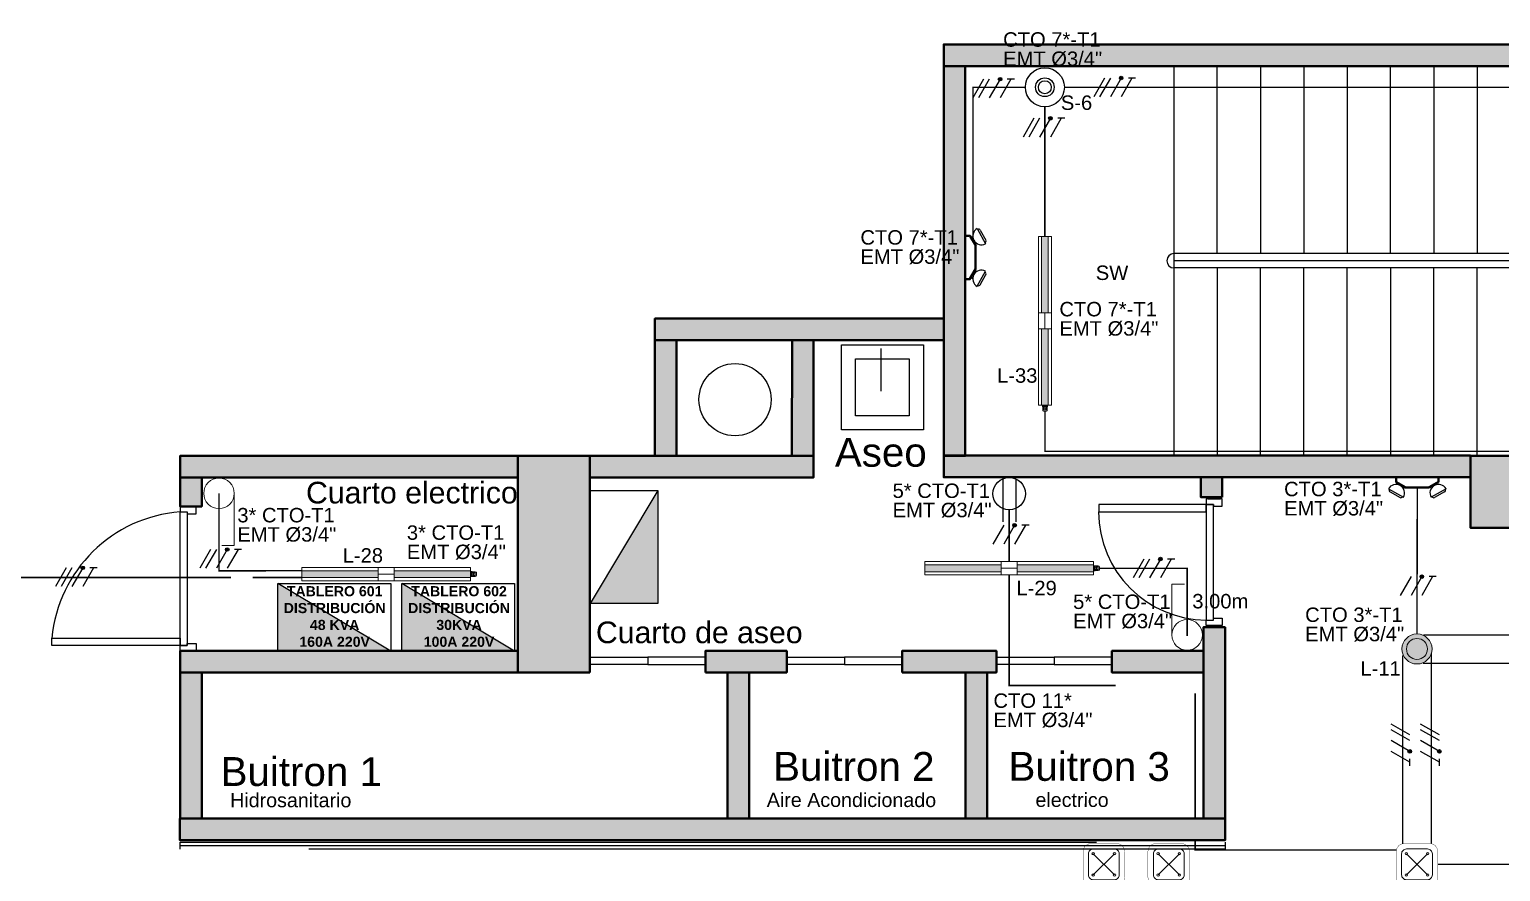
# Model space of a CAD drawing. Header units: metres. Extents: x -692 to 1029, y -233 to 3386.
# Drawn here: x 672.57 to 682.77, y 2480.74 to 2486.57 of the extents above; entities that cross this region are included whole.
import ezdxf
from ezdxf.lldxf.tags import DXFTag

# ---------------------------------------------------------------- set-up
doc = ezdxf.new("R2010")
doc.units = ezdxf.units.M
for name, pattern in [('CENTER2', [28.575, 19.05, -3.175, 3.175, -3.175]), ('CONTINUA', [0]), ('HIDDEN', [9.525, 6.35, -3.175]), ('LÍNEAS_OCULTASX2', [0.75, 0.5, -0.25])]:
    doc.linetypes.add(name, pattern=pattern)
for name, color, linetype in [('-ALAMBRADO', 7, 'Continuous'), ('-CN-GYD-ILUMINACION-EM', 1, 'Continuous'), ('-CN-GYD-TEXTOS', 7, 'Continuous'), ('1amobla', 253, 'Continuous'), ('AMOBLAMIENTO', 252, 'Continuous'), ('AREA PARQUEO', 253, 'Continuous'), ('CAJA DE PASO', 86, 'Continuous'), ('F-2', 253, 'Continuous'), ('GG_PISO 5', 8, 'Continuous'), ('LUMINARIA DE EMERGENCIA', 1, 'Continuous'), ('LUMINARIA LED CIRCULAR', 7, 'Continuous'), ('LUZ LED INDIRECTA', 7, 'Continuous'), ('MUEBLE', 253, 'Continuous'), ('SENSOR MOVIMIENTO', 3, 'Continuous'), ('T', 1, 'Continuous'), ('TB', 7, 'Continuous')]:
    doc.layers.add(name, color=color, linetype=linetype)
for name, color, linetype, lineweight in [('-CN-GYD-LUMINARIA LED HERMETICA', 1, 'Continuous', 5), ('-CN-GYD-TUBERÍA ILUMINACION', 5, 'Continuous', 18), ('-CN-GYD-TUBERÍA TOMACORRIENTE PVC', 86, 'Continuous', 18), ('-CN-INTERRUPTORES DE PARED', 3, 'Continuous', 20), ('_TEXTO', 7, 'Continuous', 9), ('Estructura', 250, 'Continuous', 40), ('TEXTOS', 250, 'Continuous', 20), ('Textos 1', 7, 'Continuous', 25)]:
    doc.layers.add(name, color=color, linetype=linetype, lineweight=lineweight)
for name, color, linetype, true_color in [('A-HATCH CONCRETO', 7, 'Continuous', 0xa8a8a8), ('HACHTCOLUMNA', 7, 'Continuous', 0x5c5c5c), ('JCA_HATCH 254', 7, 'Continuous', 0xc4c4c4)]:
    doc.layers.add(name, color=color, linetype=linetype, true_color=true_color)
doc.layers.add('DIM-25', color=253, linetype='Continuous', plot=False)
doc.layers.add('Muro', color=7, linetype='Continuous', lineweight=40, true_color=0x2e2e2e)
doc.styles.add('GYD', font='arial.ttf', dxfattribs={"height": 2.5})
doc.styles.get("Standard").update_dxf_attribs({"font": 'arial.ttf'})
tags = doc.linetypes.add('EMT_LINE', pattern='A,0.5,-0.2,["EMT",Standard,S=0.1,R=0,X=-0.1,Y=-0.05],-0.25', length=0.95).pattern_tags.tags
tags[6] = DXFTag(74, 10)
pattern_1 = [(180, (4.985, -38.812), (-6.00631, -10.40324), [1.50158, -10.51105]), (270, (4.2344, -38.812), (6.00631, -10.40324), [0.75079, -20.05569]), (270, (4.047, -38.812), (6.00631, -10.40324), [0.60063, -20.20584]), (270, (4.422, -38.812), (6.00631, -10.40324), [0.60063, -20.20584]), (240, (3.859, -38.812), (6.00631, -10.40324), [0.4805, -11.53212]), (300, (4.61, -38.812), (12.01262, -4e-09), [0.4805, -11.53212])]

# ---------------------------------------------------------------- blocks, each defined once
blk = doc.blocks.new('2x')
at = {"layer": '-ALAMBRADO'}
h = blk.add_hatch(color=256, dxfattribs=at)
edge = h.paths.add_edge_path()
edge.add_arc((0.075, 0.13), 0.025, 0, 360)
for p, q in [((-0.075, 0.13), (-0.225, -0.13)), ((0.075, 0.13), (-0.075, -0.13)), ((0.225, 0.13), (0.075, -0.13))]:
    blk.add_line(p, q, dxfattribs=at)
blk.add_lwpolyline([(0.275, 0.13), (0.175, 0.13)], dxfattribs=at)
blk.add_circle((0.075, 0.13), 0.025, dxfattribs=at)
blk = doc.blocks.new('*U28')
at = {"layer": '-ALAMBRADO'}
blk.add_blockref('2x', (0, 0), dxfattribs=at)
blk = doc.blocks.new('Caja de paso')
at = {"layer": '-CN-GYD-TUBERÍA TOMACORRIENTE PVC', "const_width": 0.00173}
blk.add_lwpolyline([(-0.1111, 0.0667), (-0.1111, -0.0667, 0.414214), (-0.0667, -0.1111), (0.0667, -0.1111, 0.414214), (0.1111, -0.0667), (0.1111, 0.0667, 0.414214), (0.0667, 0.1111), (-0.0667, 0.1111, 0.414214)], format="xyb", close=True, dxfattribs=at)
at = {"layer": '-CN-GYD-TUBERÍA TOMACORRIENTE PVC'}
blk.add_lwpolyline([(-0.0566, -0.0819), (0.0566, -0.0819, 0.414214), (0.0819, -0.0566), (0.0819, 0.0566, 0.414214), (0.0566, 0.0819), (-0.0566, 0.0819, 0.414214), (-0.0819, 0.0566), (-0.0819, -0.0566, 0.414214)], format="xyb", close=True, dxfattribs=at)
at = {"layer": '-CN-GYD-TUBERÍA TOMACORRIENTE PVC', "linetype": 'LÍNEAS_OCULTASX2'}
for points in [[(-0.0566, 0.0566), (0.0566, -0.0566)], [(0.0566, 0.0566), (-0.0566, -0.0566)]]:
    blk.add_lwpolyline(points, dxfattribs=at)
at = {"layer": '-CN-GYD-TUBERÍA TOMACORRIENTE PVC'}
for centre in [(-0.0566, 0.0566), (0.0566, 0.0566), (-0.0566, -0.0566), (0.0566, -0.0566)]:
    blk.add_circle(centre, 0.00665, dxfattribs=at)
blk = doc.blocks.new('t')
at = {"layer": 'T'}
for p, q in [((0.0063, 0.03), (0.2042, 0.03)), ((0.0063, -0.03), (0.2042, -0.03))]:
    blk.add_line(p, q, dxfattribs=at)
blk.add_circle((0.075, 0), 0.075, dxfattribs=at)
blk = doc.blocks.new('*U35')
at = {"layer": '-CN-GYD-ILUMINACION-EM', "ltscale": 0.3}
for p, q in [((-145, 270), (-200, 170)), ((-114, 285), (-197, 136)), ((-119, 277), (-119, 277)), ((-193, 144), (-193, 144)), ((-114, -285), (-197, -136)), ((-193, -144), (-193, -144)), ((-145, -270), (-200, -170)), ((-119, -277), (-119, -277))]:
    blk.add_line(p, q, dxfattribs=at)
at = {"layer": '-CN-GYD-ILUMINACION-EM'}
for p, q in [((0, 217), (-46, 217)), ((0, 207), (-40, 207)), ((0, -217), (0, 217)), ((-104, 116), (-104, -116)), ((-94, 114), (-94, -114)), ((-46, -217), (0, -217)), ((-40, -207), (0, -207))]:
    blk.add_line(p, q, dxfattribs=at)
for points in [[(-46, 217), (-104, 116)], [(-40, 207), (-94, 114)], [(-56, 199), (-70, 208)], [(-96, 130), (-110, 138)], [(-96, -130), (-110, -138)], [(-46, -217), (-104, -116)], [(-40, -207), (-94, -114)], [(-56, -199), (-70, -208)]]:
    blk.add_lwpolyline(points, dxfattribs=at)
at = {"layer": '-CN-GYD-ILUMINACION-EM', "ltscale": 0.3}
for centre, radius, start, end in [((-183, 161), 19.1, 150.9715, 240.9715), ((-156, 211), 85.5, 240.9715, 60.9715), ((-128, 260), 19.1, 60.9715, 150.9715), ((-183, -161), 19.1, 119.0285, 209.0285), ((-156, -211), 85.5, 299.0285, 119.0285), ((-128, -260), 19.1, 209.0285, 299.0285)]:
    blk.add_arc(centre, radius, start, end, dxfattribs=at)
at = {"layer": '-CN-GYD-TEXTOS', "style": 'GYD'}
blk.add_attdef('5', (-68, -406), '', height=125, rotation=90, dxfattribs=at)
blk = doc.blocks.new('TB')
at = {"layer": 'TB'}
h = blk.add_hatch(color=256, dxfattribs=at)
h.dxf.hatch_style = 1
h.paths.add_polyline_path([(0.1564, 0), (-0.1564, 0.1562), (-0.1564, 0)])
blk.add_lwpolyline([(-0.1564, 0.1562), (0.1564, 0.1562), (0.1564, 0), (-0.1564, 0)], close=True, dxfattribs=at)
blk.add_lwpolyline([(0.1564, 0), (-0.1564, 0.1562)], dxfattribs=at)
blk = doc.blocks.new('LUMINARIA HERMETICA 40W')
h = blk.add_hatch()
h.set_pattern_fill('SWAMP', color=252, scale=0.472938, angle=180)
h.set_pattern_definition(pattern_1)
h.paths.add_polyline_path([(-24, 55), (23, 55), (23, 585), (-24, 585)])
h = blk.add_hatch()
h.set_pattern_fill('SWAMP', color=252, scale=0.472938, angle=180)
h.set_pattern_definition(pattern_1)
h.paths.add_polyline_path([(-24, -585), (23, -585), (23, -55), (-24, -55)])
at = {"layer": '-CN-INTERRUPTORES DE PARED', "color": 1, "extrusion": (0, 0, -1)}
for p, q in [((-46, 585), (46, 585)), ((-46, 55), (-46, 585)), ((46, 585), (46, 559)), ((46, 559), (46, 55)), ((-46, -559), (-46, -55)), ((46, -55), (46, -585)), ((-46, -585), (-46, -559)), ((46, -585), (-46, -585))]:
    blk.add_line(p, q, dxfattribs=at)
at = {"layer": '-CN-INTERRUPTORES DE PARED', "color": 1}
for p, q in [((46, 55), (-46, 55)), ((0, 55), (0, -55)), ((46, -55), (46, 55)), ((-46, -55), (46, -55)), ((-16, -587), (-17, -588)), ((-17, -588), (-17, -589)), ((-17, -589), (-17, -595)), ((-17, -595), (-12, -595)), ((-15, -587), (-16, -587)), ((-12, -596), (-16, -596)), ((-16, -596), (-16, -604)), ((-16, -604), (-12, -604)), ((-16, -605), (-16, -615)), ((-12, -605), (-16, -605)), ((-13, -587), (-15, -587)), ((-13, -587), (-13, -585)), ((-13, -585), (0, -585)), ((-12, -588), (-13, -587)), ((0, -587), (-13, -587)), ((-11, -589), (-12, -588)), ((-12, -595), (-12, -596)), ((-12, -604), (-12, -605)), ((-8, -588), (-11, -589)), ((-7, -588), (-8, -588)), ((-3, -587), (-7, -588)), ((0, -587), (-3, -587)), ((13, -585), (0, -585)), ((0, -587), (3, -587)), ((0, -587), (13, -587)), ((3, -587), (7, -588)), ((7, -588), (8, -588)), ((8, -588), (11, -589)), ((11, -589), (12, -588)), ((12, -588), (13, -587)), ((17, -595), (12, -595)), ((12, -595), (12, -596)), ((12, -596), (16, -596)), ((16, -604), (12, -604)), ((12, -604), (12, -605)), ((12, -605), (16, -605)), ((13, -587), (13, -585)), ((13, -587), (15, -587)), ((15, -587), (16, -587)), ((16, -587), (17, -588)), ((16, -596), (16, -604)), ((16, -605), (16, -615)), ((17, -588), (17, -589)), ((17, -589), (17, -595)), ((-16, -615), (-14, -617)), ((-14, -617), (-14, -621)), ((-14, -621), (-14, -623)), ((-14, -623), (-11, -626)), ((-11, -626), (0, -626)), ((11, -626), (0, -626)), ((14, -623), (11, -626)), ((16, -615), (14, -617)), ((14, -617), (14, -621)), ((14, -621), (14, -623))]:
    blk.add_line(p, q, dxfattribs=at)
for points in [[(-46, 55), (-46, -55)], [(-17, -594), (-11, -594), (-8, -594), (0, -594)], [(-12, -595), (0, -595)], [(-12, -596), (0, -596)], [(-12, -604), (0, -604)], [(-12, -605), (0, -605)], [(-11, -589), (-11, -595)], [(-7, -605), (-7, -615), (-9, -615), (-9, -605)], [(-8, -588), (-8, -595)], [(-8, -604), (-8, -596)], [(17, -594), (11, -594), (8, -594), (0, -594)], [(12, -595), (0, -595)], [(12, -596), (0, -596)], [(12, -604), (0, -604)], [(12, -605), (0, -605)], [(7, -605), (7, -615), (9, -615), (9, -605)], [(8, -588), (8, -595)], [(8, -604), (8, -596)], [(11, -589), (11, -595)], [(-14, -617), (0, -617)], [(-9, -615), (-11, -617)], [(-7, -615), (-4, -617)], [(14, -617), (0, -617)], [(7, -615), (4, -617)], [(9, -615), (11, -617)]]:
    blk.add_lwpolyline(points, dxfattribs=at)
at = {"color": 1}
for points in [[(23, 55), (-24, 55), (-24, 585), (23, 585)], [(23, -585), (-24, -585), (-24, -55), (23, -55)]]:
    blk.add_lwpolyline(points, close=True, dxfattribs=at)
blk = doc.blocks.new('Sensor 360º_')
at = {"layer": 'SENSOR MOVIMIENTO'}
for radius in [0.1126, 0.054, 0.0375]:
    blk.add_circle((0, 0), radius, dxfattribs=at)
blk = doc.blocks.new('3x')
at = {"layer": '-ALAMBRADO'}
h = blk.add_hatch(color=256, dxfattribs=at)
edge = h.paths.add_edge_path()
edge.add_arc((0.078, 0.13), 0.025, 0, 360)
for p, q in [((-0.152, 0.13), (-0.302, -0.13)), ((-0.072, 0.13), (-0.222, -0.13)), ((0.078, 0.13), (-0.072, -0.13)), ((0.228, 0.13), (0.078, -0.13))]:
    blk.add_line(p, q, dxfattribs=at)
blk.add_lwpolyline([(0.278, 0.13), (0.178, 0.13)], dxfattribs=at)
blk.add_circle((0.078, 0.13), 0.025, dxfattribs=at)
blk = doc.blocks.new('*U29')
at = {"layer": '-ALAMBRADO'}
blk.add_blockref('3x', (0, 0), dxfattribs=at)
blk = doc.blocks.new('OJO DE BUEY 12W')
at = {"layer": 'JCA_HATCH 254', "transparency": 33554687}
h = blk.add_hatch(color=256, dxfattribs=at)
h.dxf.hatch_style = 1
h.paths.add_polyline_path([(-104, 0, 1), (104, 0, 1)])
h.paths.add_polyline_path([(73, 0, -1), (-73, 0, -1)], flags=16)
at = {"layer": 'LUMINARIA LED CIRCULAR', "linetype": 'EMT_LINE', "lineweight": 5, "ltscale": 10}
h = blk.add_hatch(color=256, dxfattribs=at)
h.dxf.hatch_style = 1
h.set_gradient(color1=(147, 149, 152), color2=(248, 246, 176), name='SPHERICAL')
edge = h.paths.add_edge_path()
edge.add_arc((0, 0), 72.7, 0, 360)
at = {"layer": 'LUMINARIA LED CIRCULAR', "linetype": 'Continuous', "lineweight": 5, "ltscale": 10}
for radius in [104, 72.7]:
    blk.add_circle((0, 0), radius, dxfattribs=at)
blk = doc.blocks.new('Est etapa 3 torre')
at = {"layer": 'HACHTCOLUMNA'}
h = blk.add_hatch(color=256, dxfattribs=at)
h.paths.add_polyline_path([(1123.55, -5959.124), (1123.05, -5959.124), (1123.05, -5957.624), (1123.55, -5957.624)])
h.paths.add_polyline_path([(1116.05, -5959.124), (1115.55, -5959.124), (1115.55, -5957.624), (1116.05, -5957.624)])
h.paths.add_polyline_path([(1139.548, -5959.124), (1139.048, -5959.124), (1139.048, -5957.624), (1139.548, -5957.624)])
h.paths.add_polyline_path([(1132.05, -5959.124), (1131.55, -5959.124), (1131.55, -5957.624), (1132.05, -5957.624)])
h.paths.add_polyline_path([(1140.048, -5967.649), (1140.048, -5968.149), (1138.548, -5968.149), (1138.548, -5967.649)])
h.paths.add_polyline_path([(1124.05, -5967.649), (1124.05, -5968.149), (1122.55, -5968.149), (1122.55, -5967.649)])
h.paths.add_polyline_path([(1131.05, -5967.649), (1131.05, -5968.149), (1132.55, -5968.149), (1132.55, -5967.649)])
h.paths.add_polyline_path([(1115.05, -5967.649), (1115.05, -5968.149), (1116.55, -5968.149), (1116.55, -5967.649)])
h.paths.add_polyline_path([(1140.048, -5975.649), (1140.048, -5976.149), (1138.548, -5976.149), (1138.548, -5975.649)])
h.paths.add_polyline_path([(1124.05, -5975.649), (1124.05, -5976.149), (1122.55, -5976.149), (1122.55, -5975.649)])
h.paths.add_polyline_path([(1131.05, -5975.649), (1131.05, -5976.149), (1132.55, -5976.149), (1132.55, -5975.649)])
h.paths.add_polyline_path([(1115.05, -5975.649), (1115.05, -5976.149), (1116.55, -5976.149), (1116.55, -5975.649)])
h.paths.add_polyline_path([(1140.048, -5985.749), (1140.048, -5986.249), (1138.548, -5986.249), (1138.548, -5985.749)])
h.paths.add_polyline_path([(1124.05, -5985.749), (1124.05, -5986.249), (1122.55, -5986.249), (1122.55, -5985.749)])
h.paths.add_polyline_path([(1131.05, -5985.749), (1131.05, -5986.249), (1132.55, -5986.249), (1132.55, -5985.749)])
h.paths.add_polyline_path([(1115.05, -5985.749), (1115.05, -5986.249), (1116.55, -5986.249), (1116.55, -5985.749)])
h.paths.add_polyline_path([(1140.048, -5993.749), (1140.048, -5994.249), (1138.548, -5994.249), (1138.548, -5993.749)])
h.paths.add_polyline_path([(1124.05, -5993.749), (1124.05, -5994.249), (1122.55, -5994.249), (1122.55, -5993.749)])
h.paths.add_polyline_path([(1131.05, -5993.749), (1131.05, -5994.249), (1132.55, -5994.249), (1132.55, -5993.749)])
h.paths.add_polyline_path([(1115.05, -5993.749), (1115.05, -5994.249), (1116.55, -5994.249), (1116.55, -5993.749)])
h.paths.add_polyline_path([(1132.05, -6003.426), (1131.55, -6003.426), (1131.55, -6004.922), (1132.05, -6004.922)])
h.paths.add_polyline_path([(1138.153, -6003.424), (1139.653, -6003.424), (1139.653, -6003.924), (1138.153, -6003.924)])
h.paths.add_polyline_path([(1116.05, -6004.924), (1116.05, -6003.424), (1115.55, -6003.424), (1115.55, -6004.924)])
h.paths.add_polyline_path([(1123.55, -6004.924), (1123.55, -6003.424), (1123.05, -6003.424), (1123.05, -6004.924)])
h.paths.add_polyline_path([(1139.048, -6011.949), (1139.048, -6009.549), (1139.548, -6009.549), (1139.548, -6011.949)])
h.paths.add_polyline_path([(1131.55, -6009.549), (1131.55, -6011.949), (1132.05, -6011.949), (1132.05, -6009.549)])
h.paths.add_polyline_path([(1123.05, -6009.549), (1123.05, -6011.949), (1123.55, -6011.949), (1123.55, -6009.549)])
h.paths.add_polyline_path([(1116.05, -6009.549), (1116.05, -6011.949), (1115.55, -6011.949), (1115.55, -6009.549)])
at = {"layer": 'Estructura'}
for points in [[(1132.05, -6004.924), (1132.05, -6003.424), (1131.55, -6003.424), (1131.55, -6004.924)], [(1138.153, -6003.424), (1139.653, -6003.424), (1139.653, -6003.924), (1138.153, -6003.924)]]:
    blk.add_lwpolyline(points, close=True, dxfattribs=at)
blk = doc.blocks.new('A$Cd6926946')
at = {"layer": '1amobla', "linetype": 'Continuous', "ltscale": 0.2}
h = blk.add_hatch(color=256, dxfattribs=at)
h.dxf.hatch_style = 1
h.paths.add_polyline_path([(11.794, 8.675), (11.794, 8.525), (12.142, 8.525), (12.142, 8.675)])
h.paths.add_polyline_path([(12.142, 8.675), (12.292, 8.675), (12.292, 7.324), (12.142, 7.324)])
h.paths.add_polyline_path([(14.853, 7.174), (14.853, 7.324), (11.794, 7.324), (11.794, 7.174)])
h.paths.add_polyline_path([(11.444, 2.55), (11.444, 7.175), (11.294, 7.175), (11.294, 2.915), (11.294, 2.55)])
h.paths.add_polyline_path([(14.853, 3.999), (14.703, 3.999), (14.703, 7.174), (14.853, 7.174)])
h.paths.add_polyline_path([(13.453, 4.149), (13.453, 2.46), (13.803, 2.46), (13.803, 2.61), (13.604, 2.61), (13.603, 4.149)])
h.paths.add_polyline_path([(14.853, 2.61), (14.703, 2.61), (14.703, 1.96), (14.853, 1.96)])
h.paths.add_polyline_path([(14.703, 2.46), (14.703, 2.46), (14.703, 2.61), (14.703, 2.61)], flags=16)
h.paths.add_polyline_path([(11.294, 0.115), (14.853, 0.115), (14.853, 0.265), (11.794, 0.265), (11.794, 0.15), (11.294, 0.15)])
h.paths.add_polyline_path([(14.703, 0.76), (14.703, 0.265), (14.853, 0.265), (14.853, 0.76)])
h.paths.add_polyline_path([(18.169, 2.61), (18.169, 2.46), (17.603, 2.46), (17.603, 0.095), (17.452, 0.095), (17.452, 2.61)])
h.paths.add_polyline_path([(20.721, 2.61), (20.721, 2.46), (20.294, 2.46), (20.294, 2.55), (19.794, 2.55), (19.794, 2.46), (19.369, 2.46), (19.369, 2.61)])
h.paths.add_polyline_path([(17.603, 0.095), (24.645, 0.095), (24.645, 0.248), (17.603, 0.248)])
h.paths.add_polyline_path([(22.921, 2.61), (22.921, 2.46), (21.921, 2.46), (21.921, 2.61)])
h.paths.add_polyline_path([(22.346, 0.248), (22.496, 0.248), (22.496, 2.46), (22.346, 2.46), (22.346, 2.462), (22.346, 0.248), (22.346, 0.248)])
h.paths.add_polyline_path([(24.121, 2.61), (24.121, 2.46), (24.645, 2.46), (24.645, 0.095), (24.795, 0.095), (24.795, 2.61)])
h.paths.add_polyline_path([(27.791, 0.25), (31.592, 0.25), (31.592, 0.1), (27.791, 0.1)])
h.paths.add_polyline_path([(27.241, 0.1), (27.241, 2.55), (27.291, 2.55), (27.291, 0.15), (27.791, 0.15), (27.791, 0.1)])
h.paths.add_polyline_path([(31.026, 1.754), (31.026, 0.25), (30.876, 0.25), (30.876, 1.754)])
h.paths.add_polyline_path([(31.026, 1.754), (31.442, 1.754), (31.442, 1.604), (31.026, 1.604)])
h.paths.add_polyline_path([(31.592, 1.754), (31.592, 0.25), (31.442, 0.25), (31.442, 1.754)])
h.paths.add_polyline_path([(28.291, 4.069), (31.442, 4.07), (31.442, 3.919), (28.291, 3.919)])
h.paths.add_polyline_path([(28.9, 5.009), (28.9, 4.07), (29.05, 4.07), (29.05, 5.009)])
h.paths.add_polyline_path([(27.24, 6.172), (27.241, 2.55), (27.391, 2.55), (27.39, 6.172)])
h.paths.add_polyline_path([(27.391, 4.069), (27.391, 4.069), (27.391, 3.919), (27.391, 3.919)], flags=17)
h.paths.add_polyline_path([(28.9, 6.162), (31.442, 6.162), (31.442, 6.012), (28.9, 6.012)])
h.paths.add_polyline_path([(31.592, 6.162), (31.592, 4.958), (31.442, 4.958), (31.442, 6.162)])
h.paths.add_polyline_path([(28.9, 9.929), (28.9, 8.369), (29.05, 8.369), (29.05, 9.929)])
h.paths.add_polyline_path([(30.995, 9.926), (28.9, 9.93), (28.9, 10.08), (30.996, 10.076)])
h.paths.add_polyline_path([(31.212, 11.525), (22.745, 11.525), (22.745, 11.375), (31.212, 11.375)])
h.paths.add_polyline_path([(22.745, 8.674), (22.745, 11.375), (22.895, 11.375), (22.895, 8.674)])
at = {"layer": 'A-HATCH CONCRETO', "ltscale": 0.03}
h = blk.add_hatch(color=256, dxfattribs=at)
h.dxf.hatch_style = 1
h.paths.add_polyline_path([(22.745, 9.625), (20.744, 9.625), (20.744, 9.475), (22.745, 9.475)])
h.paths.add_polyline_path([(21.844, 9.475), (21.843, 8.525), (20.294, 8.524), (20.294, 8.674), (20.743, 8.675), (20.744, 9.475), (20.894, 9.471), (20.893, 8.675), (21.693, 8.675), (21.694, 9.475)])
h = blk.add_hatch(color=256, dxfattribs=at)
h.dxf.hatch_style = 1
h.paths.add_polyline_path([(26.396, 8.676), (22.745, 8.676), (22.745, 8.526), (26.396, 8.526)])
h.paths.add_polyline_path([(21.094, 7.173), (21.094, 7.324), (21.657, 7.324), (21.657, 7.174)])
h.paths.add_polyline_path([(22.457, 7.173), (22.457, 7.323), (23.111, 7.324), (23.111, 7.174)])
h.paths.add_polyline_path([(24.545, 7.173), (24.545, 7.323), (23.911, 7.324), (23.911, 7.174)])
h.paths.add_polyline_path([(24.695, 6.162), (24.545, 6.162), (24.545, 7.487), (24.695, 7.487)])
h.paths.add_polyline_path([(17.452, 6.162), (24.695, 6.162), (24.695, 6.012), (17.452, 6.012)])
h.paths.add_polyline_path([(23.046, 6.162), (22.896, 6.162), (22.896, 7.173), (23.046, 7.173)])
h.paths.add_polyline_path([(21.397, 6.162), (21.247, 6.162), (21.247, 7.174), (21.397, 7.174)])
h.paths.add_polyline_path([(17.453, 6.162), (17.453, 7.174), (17.603, 7.174), (17.603, 6.162)])
h.paths.add_polyline_path([(17.453, 7.174), (17.453, 7.324), (19.794, 7.324), (19.794, 7.174)])
h = blk.add_hatch(color=256, dxfattribs=at)
h.dxf.hatch_style = 1
h.paths.add_polyline_path([(24.676, 8.526), (24.526, 8.526), (24.526, 8.389), (24.676, 8.389)])
at = {"layer": 'JCA_HATCH 254', "linetype": 'Continuous', "ltscale": 0.3, "transparency": 33554687}
h = blk.add_hatch(color=256, dxfattribs=at)
h.dxf.hatch_style = 1
h.paths.add_polyline_path([(19.794, 8.674), (17.453, 8.674), (17.453, 8.524), (19.794, 8.524)])
h = blk.add_hatch(color=256, dxfattribs=at)
h.dxf.hatch_style = 1
h.paths.add_polyline_path([(17.453, 8.524), (17.453, 8.324), (17.603, 8.324), (17.603, 8.524)])
at = {"layer": '1amobla', "linetype": 'CENTER2', "ltscale": 0.3}
for p, q in [((24.341, 11.376), (24.341, 8.676)), ((24.641, 10.076), (24.641, 11.376)), ((24.941, 11.376), (24.941, 10.076)), ((25.241, 11.376), (25.241, 10.076)), ((25.541, 11.376), (25.541, 10.076)), ((25.841, 10.076), (25.841, 11.376)), ((26.141, 11.376), (26.141, 10.076)), ((26.441, 11.376), (26.441, 10.076)), ((24.641, 9.976), (24.641, 8.676)), ((24.941, 8.676), (24.941, 9.976)), ((25.241, 8.676), (25.241, 9.976)), ((25.541, 8.676), (25.541, 9.976)), ((25.841, 9.976), (25.841, 8.676)), ((26.141, 8.676), (26.141, 9.976)), ((26.441, 8.676), (26.441, 9.976))]:
    blk.add_line(p, q, dxfattribs=at)
at = {"layer": 'AMOBLAMIENTO'}
blk.add_line((22.31, 9.418), (22.31, 9.122), dxfattribs=at)
for points in [[(22.604, 9.444), (22.604, 8.855), (22.036, 8.855), (22.036, 9.444)], [(22.506, 9.346), (22.506, 8.952), (22.134, 8.952), (22.134, 9.346)]]:
    blk.add_lwpolyline(points, close=True, dxfattribs=at)
at = {"layer": 'AREA PARQUEO'}
for p, q in [((27.341, 10.076), (24.341, 10.076)), ((27.341, 10.026), (24.341, 10.026)), ((27.341, 9.976), (24.341, 9.976))]:
    blk.add_line(p, q, dxfattribs=at)
blk.add_arc((24.341, 10.026), 0.05, 90, 270, dxfattribs=at)
at = {"layer": 'DIM-25'}
for centre, radius, start, end in [((17.527, 7.323), 0.966, 94.4015, 174.684), ((24.57, 8.288), 0.751, 180.044, 269.4867)]:
    blk.add_arc(centre, radius, start, end, dxfattribs=at)
at = {"layer": 'F-2'}
for points in [[(24.614, 8.326), (24.676, 8.326), (24.676, 8.376), (24.564, 8.376), (24.564, 8.338), (24.614, 8.338), (24.614, 8.326)], [(24.576, 8.389), (24.576, 8.376), (24.664, 8.376), (24.664, 8.389)], [(17.503, 8.273), (17.565, 8.273), (17.565, 8.324), (17.453, 8.324), (17.453, 8.286), (17.503, 8.286), (17.503, 8.273)], [(24.614, 7.55), (24.676, 7.55), (24.676, 7.499), (24.564, 7.499), (24.564, 7.537), (24.614, 7.537), (24.614, 7.55)], [(24.576, 7.487), (24.576, 7.499), (24.664, 7.499), (24.664, 7.487)], [(17.503, 7.374), (17.565, 7.374), (17.565, 7.324), (17.453, 7.324), (17.453, 7.362), (17.503, 7.362), (17.503, 7.374)]]:
    blk.add_lwpolyline(points, dxfattribs=at)
for points in [[(17.503, 7.362), (17.453, 7.362), (17.453, 8.286), (17.503, 8.286)], [(24.614, 8.338), (24.564, 8.338), (24.564, 7.537), (24.614, 7.537)]]:
    blk.add_lwpolyline(points, close=True, dxfattribs=at)
at = {"layer": 'F-2', "elevation": -2415.091}
for points in [[(20.694, 7.28), (20.694, 7.229), (20.294, 7.229), (20.294, 7.28)], [(20.694, 7.28), (20.694, 7.229), (21.094, 7.229), (21.094, 7.28)], [(22.057, 7.28), (22.057, 7.229), (21.657, 7.229), (21.657, 7.28)], [(22.057, 7.28), (22.057, 7.229), (22.457, 7.229), (22.457, 7.28)], [(23.511, 7.28), (23.511, 7.229), (23.111, 7.229), (23.111, 7.28)], [(23.511, 7.28), (23.511, 7.229), (23.911, 7.229), (23.911, 7.28)]]:
    blk.add_lwpolyline(points, close=True, dxfattribs=at)
at = {"layer": 'MUEBLE', "linetype": 'HIDDEN'}
for points in [[(24.564, 8.288), (24.564, 8.338), (23.82, 8.338), (23.82, 8.288)], [(17.453, 7.412), (17.453, 7.362), (16.565, 7.362), (16.565, 7.412)]]:
    blk.add_lwpolyline(points, close=True, dxfattribs=at)
at = {"layer": 'Muro'}
for points in [[(31.212, 11.525), (22.745, 11.525), (22.745, 11.375), (31.212, 11.375)], [(22.745, 9.625), (20.744, 9.625), (20.744, 9.475), (22.745, 9.475)], [(20.894, 9.475), (20.893, 8.675), (20.743, 8.675), (20.744, 9.475)], [(21.844, 9.475), (21.843, 8.675), (21.693, 8.675), (21.694, 9.475)], [(21.843, 8.675), (20.294, 8.674), (20.294, 8.524), (21.843, 8.525)], [(26.396, 8.676), (22.745, 8.676), (22.745, 8.526), (26.396, 8.526)], [(24.676, 8.389), (24.676, 8.526), (24.526, 8.526), (24.526, 8.389)], [(24.695, 6.162), (24.545, 6.162), (24.545, 7.487), (24.695, 7.487)], [(17.453, 7.174), (17.453, 7.324), (19.794, 7.324), (19.794, 7.174)], [(21.094, 7.173), (21.094, 7.324), (21.657, 7.324), (21.657, 7.174)], [(17.453, 6.162), (17.453, 7.174), (17.603, 7.174), (17.603, 6.162)], [(17.452, 6.162), (24.695, 6.162), (24.695, 6.012), (17.452, 6.012)]]:
    blk.add_lwpolyline(points, close=True, dxfattribs=at)
for points, elevation in [([(22.745, 8.674), (22.745, 11.375), (22.895, 11.375), (22.895, 8.674)], 1207.545), ([(22.457, 7.173), (22.457, 7.323), (23.111, 7.324), (23.111, 7.174)], -2415.091), ([(24.545, 7.173), (24.545, 7.323), (23.911, 7.324), (23.911, 7.174)], -2415.091), ([(21.397, 6.162), (21.247, 6.162), (21.247, 7.174), (21.397, 7.174)], 2415.091), ([(23.046, 6.162), (22.896, 6.162), (22.896, 7.173), (23.046, 7.173)], 1207.545)]:
    blk.add_lwpolyline(points, close=True, dxfattribs=dict(at, elevation=elevation))
for points in [[(19.794, 8.674), (17.453, 8.674), (17.453, 8.524), (19.794, 8.524), (19.794, 8.674)], [(17.453, 8.524), (17.453, 8.324), (17.603, 8.324), (17.603, 8.524), (17.453, 8.524)]]:
    blk.add_lwpolyline(points, dxfattribs=at)
blk.add_blockref('Est etapa 3 torre', (-1111.757, 6012.099), dxfattribs=at)
at = {"layer": 'GG_PISO 5'}
for s, height, p in [('Buitron 2', 0.2, (21.563, 6.424)), ('Buitron 3 ', 0.2, (23.194, 6.424)), ('Buitron 1', 0.2, (17.734, 6.388)), ('Hidrosanitario', 0.09752, (17.8, 6.241)), ('Aire Acondicionado', 0.09752, (21.519, 6.243)), ('electrico', 0.0975, (23.381, 6.243))]:
    blk.add_text(s, height=height, rotation=359.9331, dxfattribs=at).set_placement(p)
at = {"layer": 'Textos 1', "color": 8, "linetype": 'Continuous', "ltscale": 0.3}
blk.add_text('Cuarto de aseo', height=0.15, dxfattribs=at).set_placement((20.335, 7.377))
at = {"layer": 'Textos 1', "color": 8, "linetype": 'Continuous', "ltscale": 0.3, "insert": (18.326, 8.495), "char_height": 0.15, "width": 1.46119, "attachment_point": 1}
blk.add_mtext('Cuarto electrico', dxfattribs=at)

msp = doc.modelspace()

# ---------------------------------------------------------------- linework, layer by layer
at = {"layer": '-CN-GYD-TUBERÍA ILUMINACION', "linetype": 'EMT_LINE', "ltscale": 10, "const_width": 0.01}
for points in [[(679.476, 2486.169), (679.113, 2486.169), (679.113, 2485.142)], [(679.746, 2486.169), (684.206, 2486.169)], [(679.611, 2485.136), (679.611, 2486.034)], [(683.849, 2484.406), (683.849, 2483.647), (679.612, 2483.647), (679.612, 2483.926)], [(682.192, 2483.394), (682.19, 2482.385)], [(674.463, 2482.82), (673.888, 2482.819), (673.888, 2483.355)], [(679.364, 2483.241), (679.364, 2482.883)], [(672.37, 2482.773), (673.972, 2482.773)], [(674.122, 2482.773), (674.463, 2482.773)], [(679.364, 2482.79), (679.364, 2482.025), (680.101, 2482.025)], [(679.99, 2482.837), (680.597, 2482.837), (680.597, 2482.368)], [(682.235, 2482.375), (684.397, 2482.375)], [(682.09, 2482.234), (682.09, 2480.928)], [(682.232, 2482.178), (684.391, 2482.178)], [(682.29, 2480.929), (682.29, 2482.247)], [(680.653, 2481.103), (680.653, 2481.97)], [(682.049, 2480.886), (680.653, 2480.886), (680.653, 2480.953)], [(682.334, 2480.786), (683.586, 2480.786)]]:
    msp.add_lwpolyline(points, dxfattribs=at)
at = {"layer": '-CN-INTERRUPTORES DE PARED', "color": 3, "extrusion": (0, 0, -1)}
for p, q in [((673.993, 2483.347), (673.993, 2482.994)), ((673.993, 2482.994), (673.907, 2482.994)), ((680.491, 2482.375), (680.491, 2482.727)), ((680.491, 2482.727), (680.578, 2482.727))]:
    msp.add_line(p, q, dxfattribs=at)
for centre in [(-673.888, 2483.356), (-680.597, 2482.375)]:
    msp.add_circle(centre, 0.106, dxfattribs=at)
at = {"layer": 'GG_PISO 5', "ltscale": 0.1}
msp.add_circle((677.464, 2484.005), 0.25, dxfattribs=at)
at = {"layer": 'LUZ LED INDIRECTA', "color": 0, "linetype": 'HIDDEN'}
msp.add_lwpolyline([(673.618, 2480.89), (673.618, 2480.94), (680.861, 2480.94), (680.861, 2480.89)], close=True, dxfattribs=at)
at = {"layer": 'LUZ LED INDIRECTA', "color": 40, "linetype": 'CONTINUA', "ltscale": 0.3, "true_color": 0xf8d731, "const_width": 0.01}
msp.add_lwpolyline([(673.618, 2480.915), (680.859, 2480.915)], dxfattribs=at)

# ---------------------------------------------------------------- block references
at = {"layer": '-CN-GYD-LUMINARIA LED HERMETICA', "linetype": 'Continuous', "xscale": 0.001, "yscale": 0.001, "zscale": 0.002575412933351854}
msp.add_blockref('LUMINARIA HERMETICA 40W', (679.612, 2484.551), dxfattribs=at)
at = {"layer": '-CN-GYD-LUMINARIA LED HERMETICA', "linetype": 'Continuous', "xscale": 0.001, "yscale": 0.001, "zscale": 0.002575412933351854, "rotation": 89.99999999999999}
for p in [(679.364, 2482.837), (675.047, 2482.797)]:
    msp.add_blockref('LUMINARIA HERMETICA 40W', p, dxfattribs=at)
msp.add_blockref('A$Cd6926946', (656.165, 2474.941))
at = {"layer": '_TEXTO', "linetype": 'Continuous', "ltscale": 10, "xscale": 0.5, "yscale": 0.5}
for name, p, zscale in [('*U29', (679.262, 2486.16), 320), ('*U29', (680.101, 2486.168), 320), ('*U29', (679.611, 2485.889), 320), ('*U28', (679.364, 2483.07), 0.5), ('*U29', (673.906, 2482.902), 320), ('*U29', (680.373, 2482.836), 320), ('*U29', (672.905, 2482.775), 320), ('*U28', (682.186, 2482.714), 0.5)]:
    msp.add_blockref(name, p, dxfattribs=dict(at, zscale=zscale))
at = {"layer": '_TEXTO', "linetype": 'Continuous', "ltscale": 10, "xscale": 0.5, "yscale": 0.5, "zscale": 320, "rotation": 270}
for p in [(682.075, 2481.607), (682.28, 2481.607)]:
    msp.add_blockref('*U29', p, dxfattribs=at)
at = {"layer": 'CAJA DE PASO', "linetype": 'Continuous', "ltscale": 10, "xscale": 1.3, "yscale": 1.3, "zscale": 45.18280937220077}
for p in [(680.02, 2480.786), (680.47, 2480.786), (682.19, 2480.786)]:
    msp.add_blockref('Caja de paso', p, dxfattribs=at)
at = {"layer": 'LUMINARIA DE EMERGENCIA', "linetype": 'Continuous', "ltscale": 10}
for p, xscale, yscale, zscale, rotation in [((679.062, 2484.99), 0.0007007190885462964, 0.0007007190885462964, 0.0007007190885462964, 180), ((682.192, 2483.467), 0.0007, 0.0007, 0.0007, 89.99999999999999)]:
    msp.add_blockref('*U35', p, dxfattribs=dict(at, xscale=xscale, yscale=yscale, zscale=zscale, rotation=rotation))
at = {"layer": 'LUMINARIA LED CIRCULAR', "xscale": 0.001, "yscale": 0.001, "zscale": 0.578415361173768}
msp.add_blockref('OJO DE BUEY 12W', (682.19, 2482.278), dxfattribs=at)
at = {"layer": 'SENSOR MOVIMIENTO', "xscale": 1.2, "yscale": 1.2}
msp.add_blockref('Sensor 360º_', (679.611, 2486.169), dxfattribs=at)
at = {"layer": 'T', "xscale": 1.5, "yscale": 1.5, "zscale": 1.5, "rotation": 270}
msp.add_blockref('t', (679.364, 2483.466), dxfattribs=at)
at = {"layer": 'TB', "xscale": 2.5, "yscale": 3, "zscale": 1.5, "rotation": 90}
msp.add_blockref('TB', (676.929, 2482.985), dxfattribs=at)
at = {"layer": 'TB', "xscale": 2.5, "yscale": 3, "zscale": 1.5}
for p in [(674.687, 2482.263), (675.545, 2482.263)]:
    msp.add_blockref('TB', p, dxfattribs=at)

# ---------------------------------------------------------------- texts
at = {"layer": 'GG_PISO 5'}
for s, height, rotation, p in [('SW', 0.1, 359.9331, (679.964, 2484.834)), ('Aseo', 0.2, 0.0669, (678.156, 2483.54))]:
    msp.add_text(s, height=height, rotation=rotation, dxfattribs=at).set_placement(p)
at = {"layer": 'TEXTOS', "char_height": 0.1, "width": 0.6806, "attachment_point": 1}
for s, insert in [('\\A1;\\pxsm0.8;CTO 7*-T1\\PEMT Ø3/4"       ', (679.322, 2486.55)), ('\\A1;\\pxsm0.8;CTO 7*-T1\\PEMT Ø3/4"       ', (678.333, 2485.179)), ('\\A1;\\pxsm0.8;CTO 7*-T1\\PEMT Ø3/4"       ', (679.712, 2484.682)), ('\\A1;\\pxsm0.8;5* CTO-T1\\PEMT Ø3/4"       ', (678.556, 2483.424)), ('\\A1;\\pxsm0.8;CTO 3*-T1\\PEMT Ø3/4"       ', (681.269, 2483.436)), ('\\A1;\\pxsm0.8;3* CTO-T1\\PEMT Ø3/4"       ', (674.015, 2483.255)), ('\\A1;\\pxsm0.8;3* CTO-T1\\PEMT Ø3/4"       ', (675.19, 2483.134)), ('\\A1;\\pxsm0.8;5* CTO-T1\\PEMT Ø3/4"       ', (679.807, 2482.655)), ('\\A1;\\pxsm0.8;CTO 3*-T1\\PEMT Ø3/4"       ', (681.415, 2482.565)), ('\\A1;\\pxsm0.8;CTO 11*\\PEMT Ø3/4"       ', (679.255, 2481.97))]:
    msp.add_mtext(s, dxfattribs=dict(at, insert=insert))
at = {"layer": 'TEXTOS', "char_height": 0.1, "attachment_point": 1}
for s, width, insert in [('\\pxqc;S-6', 0.77349, (679.444, 2486.112)), ('\\pxqc;L-33', 0.27392, (679.283, 2484.222)), ('\\pxqc;L-28', 0.27392, (674.748, 2482.976)), ('\\pxqc;L-29', 0.27392, (679.417, 2482.75)), ('\\pxqc;3.00m', 0.27392, (680.69, 2482.659)), ('\\pxqc;L-11', 0.77349, (681.551, 2482.193))]:
    msp.add_mtext_dynamic_manual_height_columns(s, width=width, gutter_width=0.325, heights=[0], dxfattribs=dict(at, insert=insert))
at = {"layer": 'Textos 1', "color": 42, "true_color": 0xdd8108, "char_height": 0.07, "attachment_point": 1}
for s, insert in [('\\pxqc;{\\fArial|b1|i0|c0|p34;TABLERO 601 DISTRIBUCIÓN\\P48 KVA\\P160A 220V}', (674.269, 2482.713)), ('\\pxqc;{\\fArial|b1|i0|c0|p34;TABLERO 602 DISTRIBUCIÓN\\P30KVA\\P100A 220V}', (675.131, 2482.713))]:
    msp.add_mtext_dynamic_manual_height_columns(s, width=0.84085, gutter_width=0.325, heights=[0], dxfattribs=dict(at, insert=insert))

doc.saveas('drawing.dxf')
